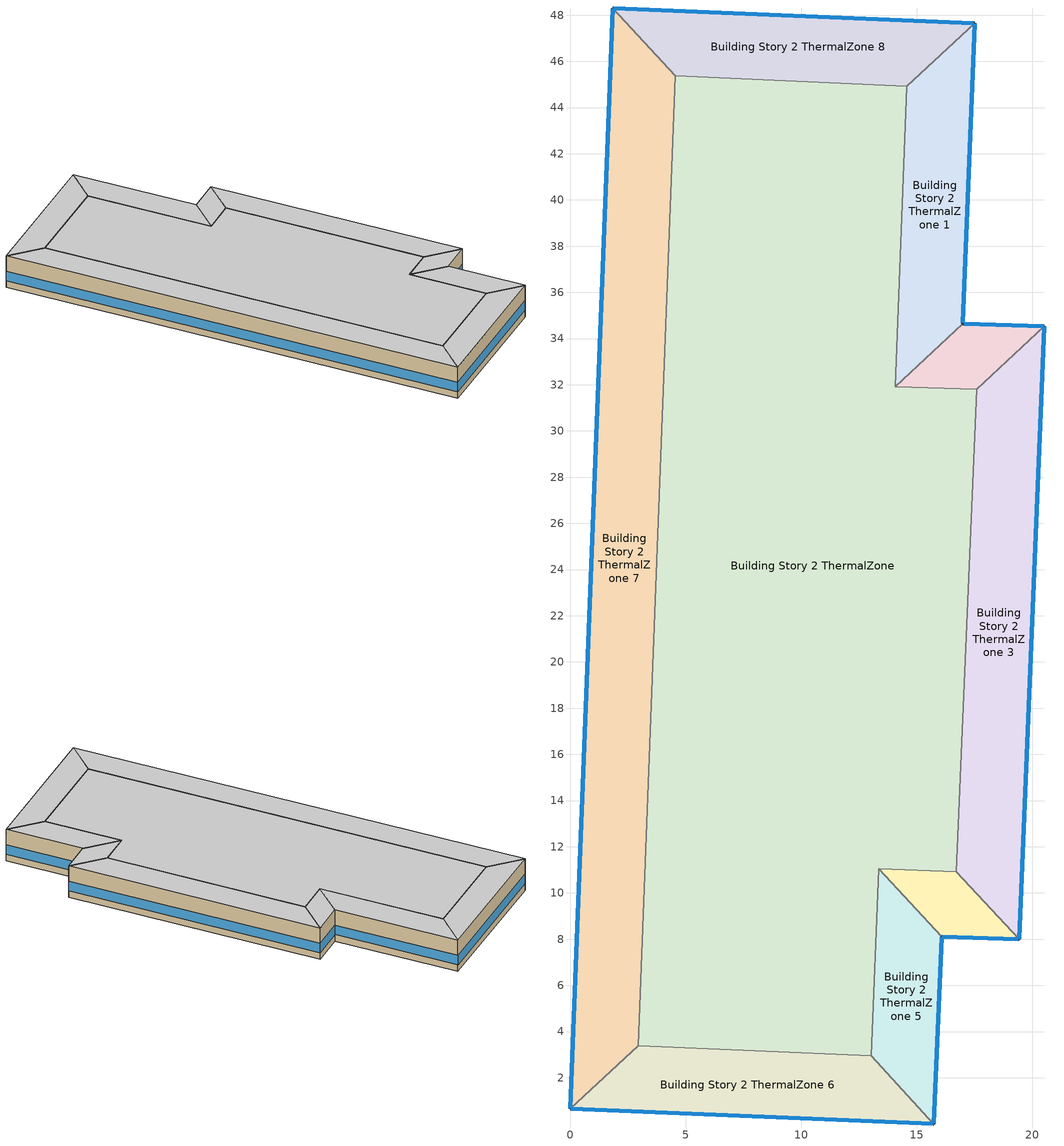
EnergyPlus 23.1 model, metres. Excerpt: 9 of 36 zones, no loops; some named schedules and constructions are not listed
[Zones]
Building Story 2 ThermalZone
 floor adiabatic (Typical Interior Ceiling): 14.56,44.93 14.07,31.92 17.59,31.82 16.71,10.93 13.36,11.04 13.03,2.94 2.94,3.38 4.55,45.37 z3.6
 wall adiabatic (Typical Interior Wall): 14.07,31.92 14.56,44.93 4.55,45.37 2.94,3.38 13.03,2.94 13.36,11.04 16.71,10.93 17.59,31.82 14.07,31.92 z3.6:7.2
 ceiling adiabatic (Typical Interior Floor): 4.55,45.37 2.94,3.38 13.03,2.94 13.36,11.04 16.71,10.93 17.59,31.82 14.07,31.92 14.56,44.93 z7.2
Building Story 2 ThermalZone 1
 floor adiabatic (Typical Interior Ceiling): 17.5,47.64 17,34.65 14.07,31.92 14.56,44.93 z3.6
 wall outside (Typical Insulated Steel Framed Exterior Wall R-12.99): 17,34.65 17.5,47.64 z3.6:7.2
 wall adiabatic (Typical Interior Wall): 17.5,47.64 14.56,44.93 14.07,31.92 17,34.65 z3.6:7.2
 window (U 0.55 SHGC 0.25): 17,34.68 17.5,47.62 z4.36:5.45
 ceiling adiabatic (Typical Interior Floor): 14.56,44.93 14.07,31.92 17,34.65 17.5,47.64 z7.2
Building Story 2 ThermalZone 2
 floor adiabatic (Typical Interior Ceiling): 17,34.65 20.52,34.54 17.59,31.82 14.07,31.92 z3.6
 wall outside (Typical Insulated Steel Framed Exterior Wall R-12.99): 20.52,34.54 17,34.65 z3.6:7.2
 wall adiabatic (Typical Interior Wall): 17,34.65 14.07,31.92 17.59,31.82 20.52,34.54 z3.6:7.2
 window (U 0.55 SHGC 0.25): 20.49,34.54 17.02,34.65 z4.36:5.46
 ceiling adiabatic (Typical Interior Floor): 14.07,31.92 17.59,31.82 20.52,34.54 17,34.65 z7.2
Building Story 2 ThermalZone 3
 floor adiabatic (Typical Interior Ceiling): 20.52,34.54 19.43,8 16.71,10.93 17.59,31.82 z3.6
 wall outside (Typical Insulated Steel Framed Exterior Wall R-12.99): 19.43,8 20.52,34.54 z3.6:7.2
 wall adiabatic (Typical Interior Wall): 20.52,34.54 17.59,31.82 16.71,10.93 19.43,8 z3.6:7.2
 window (U 0.55 SHGC 0.25): 19.43,8.02 20.51,34.51 z4.36:5.44
 ceiling adiabatic (Typical Interior Floor): 17.59,31.82 16.71,10.93 19.43,8 20.52,34.54 z7.2
Building Story 2 ThermalZone 4
 floor adiabatic (Typical Interior Ceiling): 19.43,8 16.08,8.11 13.36,11.04 16.71,10.93 z3.6
 wall outside (Typical Insulated Steel Framed Exterior Wall R-12.99): 16.08,8.11 19.43,8 z3.6:7.2
 wall adiabatic (Typical Interior Wall): 19.43,8 16.71,10.93 13.36,11.04 16.08,8.11 z3.6:7.2
 window (U 0.55 SHGC 0.25): 16.1,8.11 19.4,8 z4.36:5.46
 ceiling adiabatic (Typical Interior Floor): 16.71,10.93 13.36,11.04 16.08,8.11 19.43,8 z7.2
Building Story 2 ThermalZone 5
 floor adiabatic (Typical Interior Ceiling): 16.08,8.11 15.74,0 13.03,2.94 13.36,11.04 z3.6
 wall outside (Typical Insulated Steel Framed Exterior Wall R-12.99): 15.74,0 16.08,8.11 z3.6:7.2
 wall adiabatic (Typical Interior Wall): 16.08,8.11 13.36,11.04 13.03,2.94 15.74,0 z3.6:7.2
 window (U 0.55 SHGC 0.25): 15.74,0.03 16.08,8.08 z4.36:5.45
 ceiling adiabatic (Typical Interior Floor): 13.36,11.04 13.03,2.94 15.74,0 16.08,8.11 z7.2
Building Story 2 ThermalZone 6
 floor adiabatic (Typical Interior Ceiling): 15.74,0 0,0.67 2.94,3.38 13.03,2.94 z3.6
 wall outside (Typical Insulated Steel Framed Exterior Wall R-12.99): 0,0.67 15.74,0 z3.6:7.2
 wall adiabatic (Typical Interior Wall): 15.74,0 13.03,2.94 2.94,3.38 0,0.67 z3.6:7.2
 window (U 0.55 SHGC 0.25): 0.03,0.67 15.72,0 z4.36:5.45
 ceiling adiabatic (Typical Interior Ceiling): 13.03,2.94 2.94,3.38 0,0.67 15.74,0 z7.2
Building Story 2 ThermalZone 7
 floor adiabatic (Typical Interior Floor): 0,0.67 1.84,48.31 4.55,45.37 2.94,3.38 z3.6
 wall outside (Typical Insulated Steel Framed Exterior Wall R-12.99): 1.84,48.31 0,0.67 z3.6:7.2
 wall adiabatic (Typical Interior Wall): 0,0.67 2.94,3.38 4.55,45.37 1.84,48.31 z3.6:7.2
 window (U 0.55 SHGC 0.25): 1.84,48.29 0,0.69 z4.36:5.44
 ceiling adiabatic (Typical Interior Ceiling): 2.94,3.38 4.55,45.37 1.84,48.31 0,0.67 z7.2
Building Story 2 ThermalZone 8
 floor adiabatic (Typical Interior Floor): 1.84,48.31 17.5,47.64 14.56,44.93 4.55,45.37 z3.6
 wall outside (Typical Insulated Steel Framed Exterior Wall R-12.99): 17.5,47.64 1.84,48.31 z3.6:7.2
 wall adiabatic (Typical Interior Wall): 1.84,48.31 4.55,45.37 14.56,44.93 17.5,47.64 z3.6:7.2
 window (U 0.55 SHGC 0.25): 17.48,47.65 1.87,48.31 z4.36:5.45
 ceiling adiabatic (Typical Interior Ceiling): 4.55,45.37 14.56,44.93 17.5,47.64 1.84,48.31 z7.2
[Schedule:Week:Daily]
SchoolSecondary BLDG_LIGHT_OFFICE_SCH_2013 Week Rule - Jun28-Jul4: SchoolSecondary BLDG_LIGHT_OFFICE_SCH_2013 Wknd Day, SchoolSecondary BLDG_LIGHT_OFFICE_SCH_2013 Wkdy Day, SchoolSecondary BLDG_LIGHT_OFFICE_SCH_2013 Wkdy Day, SchoolSecondary BLDG_LIGHT_OFFICE_SCH_2013 Wkdy Day 1, SchoolSecondary BLDG_LIGHT_OFFICE_SCH_2013 Wkdy Day 1, SchoolSecondary BLDG_LIGHT_OFFICE_SCH_2013 Wkdy Day 1, SchoolSecondary BLDG_LIGHT_OFFICE_SCH_2013 Wknd Day 1, SchoolSecondary BLDG_LIGHT_OFFICE_SCH_2013 Default, SchoolSecondary BLDG_LIGHT_OFFICE_SCH_2013 Summer Design Day, SchoolSecondary BLDG_LIGHT_OFFICE_SCH_2013 Winter Design Day, SchoolSecondary BLDG_LIGHT_OFFICE_SCH_2013 Default, SchoolSecondary BLDG_LIGHT_OFFICE_SCH_2013 Default
SchoolSecondary BLDG_LIGHT_OFFICE_SCH_2013 Week Rule - Jul5-Aug29: SchoolSecondary BLDG_LIGHT_OFFICE_SCH_2013 Wknd Day 1, SchoolSecondary BLDG_LIGHT_OFFICE_SCH_2013 Wkdy Day 1, SchoolSecondary BLDG_LIGHT_OFFICE_SCH_2013 Wkdy Day 1, SchoolSecondary BLDG_LIGHT_OFFICE_SCH_2013 Wkdy Day 1, SchoolSecondary BLDG_LIGHT_OFFICE_SCH_2013 Wkdy Day 1, SchoolSecondary BLDG_LIGHT_OFFICE_SCH_2013 Wkdy Day 1, SchoolSecondary BLDG_LIGHT_OFFICE_SCH_2013 Wknd Day 1, SchoolSecondary BLDG_LIGHT_OFFICE_SCH_2013 Default, SchoolSecondary BLDG_LIGHT_OFFICE_SCH_2013 Summer Design Day, SchoolSecondary BLDG_LIGHT_OFFICE_SCH_2013 Winter Design Day, SchoolSecondary BLDG_LIGHT_OFFICE_SCH_2013 Default, SchoolSecondary BLDG_LIGHT_OFFICE_SCH_2013 Default
SchoolSecondary BLDG_LIGHT_OFFICE_SCH_2013 Week Rule - Aug30-Sep5: SchoolSecondary BLDG_LIGHT_OFFICE_SCH_2013 Wknd Day 1, SchoolSecondary BLDG_LIGHT_OFFICE_SCH_2013 Wkdy Day 1, SchoolSecondary BLDG_LIGHT_OFFICE_SCH_2013 Wkdy Day 2, SchoolSecondary BLDG_LIGHT_OFFICE_SCH_2013 Wkdy Day 2, SchoolSecondary BLDG_LIGHT_OFFICE_SCH_2013 Wkdy Day 2, SchoolSecondary BLDG_LIGHT_OFFICE_SCH_2013 Wkdy Day 2, SchoolSecondary BLDG_LIGHT_OFFICE_SCH_2013 Default, SchoolSecondary BLDG_LIGHT_OFFICE_SCH_2013 Default, SchoolSecondary BLDG_LIGHT_OFFICE_SCH_2013 Summer Design Day, SchoolSecondary BLDG_LIGHT_OFFICE_SCH_2013 Winter Design Day, SchoolSecondary BLDG_LIGHT_OFFICE_SCH_2013 Default, SchoolSecondary BLDG_LIGHT_OFFICE_SCH_2013 Default
SchoolSecondary BLDG_LIGHT_OFFICE_SCH_2013 Week Rule - Sep6-Dec31: SchoolSecondary BLDG_LIGHT_OFFICE_SCH_2013 Default, SchoolSecondary BLDG_LIGHT_OFFICE_SCH_2013 Wkdy Day 2, SchoolSecondary BLDG_LIGHT_OFFICE_SCH_2013 Wkdy Day 2, SchoolSecondary BLDG_LIGHT_OFFICE_SCH_2013 Wkdy Day 2, SchoolSecondary BLDG_LIGHT_OFFICE_SCH_2013 Wkdy Day 2, SchoolSecondary BLDG_LIGHT_OFFICE_SCH_2013 Wkdy Day 2, SchoolSecondary BLDG_LIGHT_OFFICE_SCH_2013 Default, SchoolSecondary BLDG_LIGHT_OFFICE_SCH_2013 Default, SchoolSecondary BLDG_LIGHT_OFFICE_SCH_2013 Summer Design Day, SchoolSecondary BLDG_LIGHT_OFFICE_SCH_2013 Winter Design Day, SchoolSecondary BLDG_LIGHT_OFFICE_SCH_2013 Default, SchoolSecondary BLDG_LIGHT_OFFICE_SCH_2013 Default
SchoolSecondary BLDG_LIGHT_BATH_SCH_2013 Week Rule - Jan1-Jan3: SchoolSecondary BLDG_LIGHT_BATH_SCH_2013 Wkdy Day, SchoolSecondary BLDG_LIGHT_BATH_SCH_2013 Wkdy Day, SchoolSecondary BLDG_LIGHT_BATH_SCH_2013 Wkdy Day, SchoolSecondary BLDG_LIGHT_BATH_SCH_2013 Wkdy Day, SchoolSecondary BLDG_LIGHT_BATH_SCH_2013 Wkdy Day, SchoolSecondary BLDG_LIGHT_BATH_SCH_2013 Wkdy Day, SchoolSecondary BLDG_LIGHT_BATH_SCH_2013 Wknd Day, SchoolSecondary BLDG_LIGHT_BATH_SCH_2013 Default, SchoolSecondary BLDG_LIGHT_BATH_SCH_2013 Summer Design Day, SchoolSecondary BLDG_LIGHT_BATH_SCH_2013 Winter Design Day, SchoolSecondary BLDG_LIGHT_BATH_SCH_2013 Default, SchoolSecondary BLDG_LIGHT_BATH_SCH_2013 Default
SchoolSecondary BLDG_LIGHT_BATH_SCH_2013 Week Rule - Jan4-Jun27: SchoolSecondary BLDG_LIGHT_BATH_SCH_2013 Wknd Day, SchoolSecondary BLDG_LIGHT_BATH_SCH_2013 Wkdy Day, SchoolSecondary BLDG_LIGHT_BATH_SCH_2013 Wkdy Day, SchoolSecondary BLDG_LIGHT_BATH_SCH_2013 Wkdy Day, SchoolSecondary BLDG_LIGHT_BATH_SCH_2013 Wkdy Day, SchoolSecondary BLDG_LIGHT_BATH_SCH_2013 Wkdy Day, SchoolSecondary BLDG_LIGHT_BATH_SCH_2013 Wknd Day, SchoolSecondary BLDG_LIGHT_BATH_SCH_2013 Default, SchoolSecondary BLDG_LIGHT_BATH_SCH_2013 Summer Design Day, SchoolSecondary BLDG_LIGHT_BATH_SCH_2013 Winter Design Day, SchoolSecondary BLDG_LIGHT_BATH_SCH_2013 Default, SchoolSecondary BLDG_LIGHT_BATH_SCH_2013 Default
SchoolSecondary BLDG_LIGHT_BATH_SCH_2013 Week Rule - Jun28-Jul4: SchoolSecondary BLDG_LIGHT_BATH_SCH_2013 Wknd Day, SchoolSecondary BLDG_LIGHT_BATH_SCH_2013 Wkdy Day, SchoolSecondary BLDG_LIGHT_BATH_SCH_2013 Wkdy Day, SchoolSecondary BLDG_LIGHT_BATH_SCH_2013 Wkdy Day 1, SchoolSecondary BLDG_LIGHT_BATH_SCH_2013 Wkdy Day 1, SchoolSecondary BLDG_LIGHT_BATH_SCH_2013 Wkdy Day 1, SchoolSecondary BLDG_LIGHT_BATH_SCH_2013 Wknd Day 1, SchoolSecondary BLDG_LIGHT_BATH_SCH_2013 Default, SchoolSecondary BLDG_LIGHT_BATH_SCH_2013 Summer Design Day, SchoolSecondary BLDG_LIGHT_BATH_SCH_2013 Winter Design Day, SchoolSecondary BLDG_LIGHT_BATH_SCH_2013 Default, SchoolSecondary BLDG_LIGHT_BATH_SCH_2013 Default
SchoolSecondary BLDG_LIGHT_BATH_SCH_2013 Week Rule - Jul5-Aug29: SchoolSecondary BLDG_LIGHT_BATH_SCH_2013 Wknd Day 1, SchoolSecondary BLDG_LIGHT_BATH_SCH_2013 Wkdy Day 1, SchoolSecondary BLDG_LIGHT_BATH_SCH_2013 Wkdy Day 1, SchoolSecondary BLDG_LIGHT_BATH_SCH_2013 Wkdy Day 1, SchoolSecondary BLDG_LIGHT_BATH_SCH_2013 Wkdy Day 1, SchoolSecondary BLDG_LIGHT_BATH_SCH_2013 Wkdy Day 1, SchoolSecondary BLDG_LIGHT_BATH_SCH_2013 Wknd Day 1, SchoolSecondary BLDG_LIGHT_BATH_SCH_2013 Default, SchoolSecondary BLDG_LIGHT_BATH_SCH_2013 Summer Design Day, SchoolSecondary BLDG_LIGHT_BATH_SCH_2013 Winter Design Day, SchoolSecondary BLDG_LIGHT_BATH_SCH_2013 Default, SchoolSecondary BLDG_LIGHT_BATH_SCH_2013 Default
SchoolSecondary BLDG_LIGHT_BATH_SCH_2013 Week Rule - Aug30-Sep5: SchoolSecondary BLDG_LIGHT_BATH_SCH_2013 Wknd Day 1, SchoolSecondary BLDG_LIGHT_BATH_SCH_2013 Wkdy Day 1, SchoolSecondary BLDG_LIGHT_BATH_SCH_2013 Wkdy Day 2, SchoolSecondary BLDG_LIGHT_BATH_SCH_2013 Wkdy Day 2, SchoolSecondary BLDG_LIGHT_BATH_SCH_2013 Wkdy Day 2, SchoolSecondary BLDG_LIGHT_BATH_SCH_2013 Wkdy Day 2, SchoolSecondary BLDG_LIGHT_BATH_SCH_2013 Default, SchoolSecondary BLDG_LIGHT_BATH_SCH_2013 Default, SchoolSecondary BLDG_LIGHT_BATH_SCH_2013 Summer Design Day, SchoolSecondary BLDG_LIGHT_BATH_SCH_2013 Winter Design Day, SchoolSecondary BLDG_LIGHT_BATH_SCH_2013 Default, SchoolSecondary BLDG_LIGHT_BATH_SCH_2013 Default
SchoolSecondary BLDG_LIGHT_BATH_SCH_2013 Week Rule - Sep6-Dec31: SchoolSecondary BLDG_LIGHT_BATH_SCH_2013 Default, SchoolSecondary BLDG_LIGHT_BATH_SCH_2013 Wkdy Day 2, SchoolSecondary BLDG_LIGHT_BATH_SCH_2013 Wkdy Day 2, SchoolSecondary BLDG_LIGHT_BATH_SCH_2013 Wkdy Day 2, SchoolSecondary BLDG_LIGHT_BATH_SCH_2013 Wkdy Day 2, SchoolSecondary BLDG_LIGHT_BATH_SCH_2013 Wkdy Day 2, SchoolSecondary BLDG_LIGHT_BATH_SCH_2013 Default, SchoolSecondary BLDG_LIGHT_BATH_SCH_2013 Default, SchoolSecondary BLDG_LIGHT_BATH_SCH_2013 Summer Design Day, SchoolSecondary BLDG_LIGHT_BATH_SCH_2013 Winter Design Day, SchoolSecondary BLDG_LIGHT_BATH_SCH_2013 Default, SchoolSecondary BLDG_LIGHT_BATH_SCH_2013 Default
SchoolSecondary BLDG_OCC_SCH_Auditorium Week Rule - Jan1-Jan3: SchoolSecondary BLDG_OCC_SCH_Auditorium Wkdy|SmrDsn Day, SchoolSecondary BLDG_OCC_SCH_Auditorium Wkdy|SmrDsn Day, SchoolSecondary BLDG_OCC_SCH_Auditorium Wkdy|SmrDsn Day, SchoolSecondary BLDG_OCC_SCH_Auditorium Wkdy|SmrDsn Day, SchoolSecondary BLDG_OCC_SCH_Auditorium Wkdy|SmrDsn Day, SchoolSecondary BLDG_OCC_SCH_Auditorium Wkdy|SmrDsn Day, SchoolSecondary BLDG_OCC_SCH_Auditorium Wknd Day, SchoolSecondary BLDG_OCC_SCH_Auditorium Default, SchoolSecondary BLDG_OCC_SCH_Auditorium Summer Design Day, SchoolSecondary BLDG_OCC_SCH_Auditorium Winter Design Day, SchoolSecondary BLDG_OCC_SCH_Auditorium Default, SchoolSecondary BLDG_OCC_SCH_Auditorium Default
SchoolSecondary BLDG_OCC_SCH_Auditorium Week Rule - Jan4-Jun27: SchoolSecondary BLDG_OCC_SCH_Auditorium Wknd Day, SchoolSecondary BLDG_OCC_SCH_Auditorium Wkdy|SmrDsn Day, SchoolSecondary BLDG_OCC_SCH_Auditorium Wkdy|SmrDsn Day, SchoolSecondary BLDG_OCC_SCH_Auditorium Wkdy|SmrDsn Day, SchoolSecondary BLDG_OCC_SCH_Auditorium Wkdy|SmrDsn Day, SchoolSecondary BLDG_OCC_SCH_Auditorium Wkdy|SmrDsn Day, SchoolSecondary BLDG_OCC_SCH_Auditorium Wknd Day, SchoolSecondary BLDG_OCC_SCH_Auditorium Default, SchoolSecondary BLDG_OCC_SCH_Auditorium Summer Design Day, SchoolSecondary BLDG_OCC_SCH_Auditorium Winter Design Day, SchoolSecondary BLDG_OCC_SCH_Auditorium Default, SchoolSecondary BLDG_OCC_SCH_Auditorium Default
SchoolSecondary BLDG_OCC_SCH_Auditorium Week Rule - Jun28-Jul4: SchoolSecondary BLDG_OCC_SCH_Auditorium Wknd Day, SchoolSecondary BLDG_OCC_SCH_Auditorium Wkdy|SmrDsn Day, SchoolSecondary BLDG_OCC_SCH_Auditorium Wkdy|SmrDsn Day, SchoolSecondary BLDG_OCC_SCH_Auditorium Wkdy|SmrDsn Day 1, SchoolSecondary BLDG_OCC_SCH_Auditorium Wkdy|SmrDsn Day 1, SchoolSecondary BLDG_OCC_SCH_Auditorium Wkdy|SmrDsn Day 1, SchoolSecondary BLDG_OCC_SCH_Auditorium Wknd Day 1, SchoolSecondary BLDG_OCC_SCH_Auditorium Default, SchoolSecondary BLDG_OCC_SCH_Auditorium Summer Design Day, SchoolSecondary BLDG_OCC_SCH_Auditorium Winter Design Day, SchoolSecondary BLDG_OCC_SCH_Auditorium Default, SchoolSecondary BLDG_OCC_SCH_Auditorium Default
SchoolSecondary BLDG_OCC_SCH_Auditorium Week Rule - Jul5-Aug29: SchoolSecondary BLDG_OCC_SCH_Auditorium Wknd Day 1, SchoolSecondary BLDG_OCC_SCH_Auditorium Wkdy|SmrDsn Day 1, SchoolSecondary BLDG_OCC_SCH_Auditorium Wkdy|SmrDsn Day 1, SchoolSecondary BLDG_OCC_SCH_Auditorium Wkdy|SmrDsn Day 1, SchoolSecondary BLDG_OCC_SCH_Auditorium Wkdy|SmrDsn Day 1, SchoolSecondary BLDG_OCC_SCH_Auditorium Wkdy|SmrDsn Day 1, SchoolSecondary BLDG_OCC_SCH_Auditorium Wknd Day 1, SchoolSecondary BLDG_OCC_SCH_Auditorium Default, SchoolSecondary BLDG_OCC_SCH_Auditorium Summer Design Day, SchoolSecondary BLDG_OCC_SCH_Auditorium Winter Design Day, SchoolSecondary BLDG_OCC_SCH_Auditorium Default, SchoolSecondary BLDG_OCC_SCH_Auditorium Default
SchoolSecondary BLDG_OCC_SCH_Auditorium Week Rule - Aug30-Sep5: SchoolSecondary BLDG_OCC_SCH_Auditorium Wknd Day 1, SchoolSecondary BLDG_OCC_SCH_Auditorium Wkdy|SmrDsn Day 1, SchoolSecondary BLDG_OCC_SCH_Auditorium Wkdy|SmrDsn Day 2, SchoolSecondary BLDG_OCC_SCH_Auditorium Wkdy|SmrDsn Day 2, SchoolSecondary BLDG_OCC_SCH_Auditorium Wkdy|SmrDsn Day 2, SchoolSecondary BLDG_OCC_SCH_Auditorium Wkdy|SmrDsn Day 2, SchoolSecondary BLDG_OCC_SCH_Auditorium Default, SchoolSecondary BLDG_OCC_SCH_Auditorium Default, SchoolSecondary BLDG_OCC_SCH_Auditorium Summer Design Day, SchoolSecondary BLDG_OCC_SCH_Auditorium Winter Design Day, SchoolSecondary BLDG_OCC_SCH_Auditorium Default, SchoolSecondary BLDG_OCC_SCH_Auditorium Default
SchoolSecondary BLDG_OCC_SCH_Auditorium Week Rule - Sep6-Dec31: SchoolSecondary BLDG_OCC_SCH_Auditorium Default, SchoolSecondary BLDG_OCC_SCH_Auditorium Wkdy|SmrDsn Day 2, SchoolSecondary BLDG_OCC_SCH_Auditorium Wkdy|SmrDsn Day 2, SchoolSecondary BLDG_OCC_SCH_Auditorium Wkdy|SmrDsn Day 2, SchoolSecondary BLDG_OCC_SCH_Auditorium Wkdy|SmrDsn Day 2, SchoolSecondary BLDG_OCC_SCH_Auditorium Wkdy|SmrDsn Day 2, SchoolSecondary BLDG_OCC_SCH_Auditorium Default, SchoolSecondary BLDG_OCC_SCH_Auditorium Default, SchoolSecondary BLDG_OCC_SCH_Auditorium Summer Design Day, SchoolSecondary BLDG_OCC_SCH_Auditorium Winter Design Day, SchoolSecondary BLDG_OCC_SCH_Auditorium Default, SchoolSecondary BLDG_OCC_SCH_Auditorium Default
SchoolSecondary BLDG_OCC_SCH_Cafeteria Week Rule - Jan1-Jan3: SchoolSecondary BLDG_OCC_SCH_Cafeteria Wkdy|SmrDsn Day, SchoolSecondary BLDG_OCC_SCH_Cafeteria Wkdy|SmrDsn Day, SchoolSecondary BLDG_OCC_SCH_Cafeteria Wkdy|SmrDsn Day, SchoolSecondary BLDG_OCC_SCH_Cafeteria Wkdy|SmrDsn Day, SchoolSecondary BLDG_OCC_SCH_Cafeteria Wkdy|SmrDsn Day, SchoolSecondary BLDG_OCC_SCH_Cafeteria Wkdy|SmrDsn Day, SchoolSecondary BLDG_OCC_SCH_Cafeteria Wknd Day, SchoolSecondary BLDG_OCC_SCH_Cafeteria Default, SchoolSecondary BLDG_OCC_SCH_Cafeteria Summer Design Day, SchoolSecondary BLDG_OCC_SCH_Cafeteria Winter Design Day, SchoolSecondary BLDG_OCC_SCH_Cafeteria Default, SchoolSecondary BLDG_OCC_SCH_Cafeteria Default
SchoolSecondary BLDG_OCC_SCH_Cafeteria Week Rule - Jan4-Jun27: SchoolSecondary BLDG_OCC_SCH_Cafeteria Wknd Day, SchoolSecondary BLDG_OCC_SCH_Cafeteria Wkdy|SmrDsn Day, SchoolSecondary BLDG_OCC_SCH_Cafeteria Wkdy|SmrDsn Day, SchoolSecondary BLDG_OCC_SCH_Cafeteria Wkdy|SmrDsn Day, SchoolSecondary BLDG_OCC_SCH_Cafeteria Wkdy|SmrDsn Day, SchoolSecondary BLDG_OCC_SCH_Cafeteria Wkdy|SmrDsn Day, SchoolSecondary BLDG_OCC_SCH_Cafeteria Wknd Day, SchoolSecondary BLDG_OCC_SCH_Cafeteria Default, SchoolSecondary BLDG_OCC_SCH_Cafeteria Summer Design Day, SchoolSecondary BLDG_OCC_SCH_Cafeteria Winter Design Day, SchoolSecondary BLDG_OCC_SCH_Cafeteria Default, SchoolSecondary BLDG_OCC_SCH_Cafeteria Default
SchoolSecondary BLDG_OCC_SCH_Cafeteria Week Rule - Jun28-Jul4: SchoolSecondary BLDG_OCC_SCH_Cafeteria Wknd Day, SchoolSecondary BLDG_OCC_SCH_Cafeteria Wkdy|SmrDsn Day, SchoolSecondary BLDG_OCC_SCH_Cafeteria Wkdy|SmrDsn Day, SchoolSecondary BLDG_OCC_SCH_Cafeteria Wkdy|SmrDsn Day 1, SchoolSecondary BLDG_OCC_SCH_Cafeteria Wkdy|SmrDsn Day 1, SchoolSecondary BLDG_OCC_SCH_Cafeteria Wkdy|SmrDsn Day 1, SchoolSecondary BLDG_OCC_SCH_Cafeteria Wknd Day 1, SchoolSecondary BLDG_OCC_SCH_Cafeteria Default, SchoolSecondary BLDG_OCC_SCH_Cafeteria Summer Design Day, SchoolSecondary BLDG_OCC_SCH_Cafeteria Winter Design Day, SchoolSecondary BLDG_OCC_SCH_Cafeteria Default, SchoolSecondary BLDG_OCC_SCH_Cafeteria Default
SchoolSecondary BLDG_OCC_SCH_Cafeteria Week Rule - Jul5-Aug29: SchoolSecondary BLDG_OCC_SCH_Cafeteria Wknd Day 1, SchoolSecondary BLDG_OCC_SCH_Cafeteria Wkdy|SmrDsn Day 1, SchoolSecondary BLDG_OCC_SCH_Cafeteria Wkdy|SmrDsn Day 1, SchoolSecondary BLDG_OCC_SCH_Cafeteria Wkdy|SmrDsn Day 1, SchoolSecondary BLDG_OCC_SCH_Cafeteria Wkdy|SmrDsn Day 1, SchoolSecondary BLDG_OCC_SCH_Cafeteria Wkdy|SmrDsn Day 1, SchoolSecondary BLDG_OCC_SCH_Cafeteria Wknd Day 1, SchoolSecondary BLDG_OCC_SCH_Cafeteria Default, SchoolSecondary BLDG_OCC_SCH_Cafeteria Summer Design Day, SchoolSecondary BLDG_OCC_SCH_Cafeteria Winter Design Day, SchoolSecondary BLDG_OCC_SCH_Cafeteria Default, SchoolSecondary BLDG_OCC_SCH_Cafeteria Default
SchoolSecondary BLDG_OCC_SCH_Cafeteria Week Rule - Aug30-Sep5: SchoolSecondary BLDG_OCC_SCH_Cafeteria Wknd Day 1, SchoolSecondary BLDG_OCC_SCH_Cafeteria Wkdy|SmrDsn Day 1, SchoolSecondary BLDG_OCC_SCH_Cafeteria Wkdy|SmrDsn Day 2, SchoolSecondary BLDG_OCC_SCH_Cafeteria Wkdy|SmrDsn Day 2, SchoolSecondary BLDG_OCC_SCH_Cafeteria Wkdy|SmrDsn Day 2, SchoolSecondary BLDG_OCC_SCH_Cafeteria Wkdy|SmrDsn Day 2, SchoolSecondary BLDG_OCC_SCH_Cafeteria Default, SchoolSecondary BLDG_OCC_SCH_Cafeteria Default, SchoolSecondary BLDG_OCC_SCH_Cafeteria Summer Design Day, SchoolSecondary BLDG_OCC_SCH_Cafeteria Winter Design Day, SchoolSecondary BLDG_OCC_SCH_Cafeteria Default, SchoolSecondary BLDG_OCC_SCH_Cafeteria Default
SchoolSecondary BLDG_OCC_SCH_Cafeteria Week Rule - Sep6-Dec31: SchoolSecondary BLDG_OCC_SCH_Cafeteria Default, SchoolSecondary BLDG_OCC_SCH_Cafeteria Wkdy|SmrDsn Day 2, SchoolSecondary BLDG_OCC_SCH_Cafeteria Wkdy|SmrDsn Day 2, SchoolSecondary BLDG_OCC_SCH_Cafeteria Wkdy|SmrDsn Day 2, SchoolSecondary BLDG_OCC_SCH_Cafeteria Wkdy|SmrDsn Day 2, SchoolSecondary BLDG_OCC_SCH_Cafeteria Wkdy|SmrDsn Day 2, SchoolSecondary BLDG_OCC_SCH_Cafeteria Default, SchoolSecondary BLDG_OCC_SCH_Cafeteria Default, SchoolSecondary BLDG_OCC_SCH_Cafeteria Summer Design Day, SchoolSecondary BLDG_OCC_SCH_Cafeteria Winter Design Day, SchoolSecondary BLDG_OCC_SCH_Cafeteria Default, SchoolSecondary BLDG_OCC_SCH_Cafeteria Default
SchoolSecondary BLDG_OCC_SCH_Extend Week Rule - Jan1-Jan3: SchoolSecondary BLDG_OCC_SCH_Extend Wkdy|SmrDsn Day, SchoolSecondary BLDG_OCC_SCH_Extend Wkdy|SmrDsn Day, SchoolSecondary BLDG_OCC_SCH_Extend Wkdy|SmrDsn Day, SchoolSecondary BLDG_OCC_SCH_Extend Wkdy|SmrDsn Day, SchoolSecondary BLDG_OCC_SCH_Extend Wkdy|SmrDsn Day, SchoolSecondary BLDG_OCC_SCH_Extend Wkdy|SmrDsn Day, SchoolSecondary BLDG_OCC_SCH_Extend Wknd Day, SchoolSecondary BLDG_OCC_SCH_Extend Default, SchoolSecondary BLDG_OCC_SCH_Extend Summer Design Day, SchoolSecondary BLDG_OCC_SCH_Extend Winter Design Day, SchoolSecondary BLDG_OCC_SCH_Extend Default, SchoolSecondary BLDG_OCC_SCH_Extend Default
SchoolSecondary BLDG_OCC_SCH_Extend Week Rule - Jan4-Jun27: SchoolSecondary BLDG_OCC_SCH_Extend Wknd Day, SchoolSecondary BLDG_OCC_SCH_Extend Wkdy|SmrDsn Day, SchoolSecondary BLDG_OCC_SCH_Extend Wkdy|SmrDsn Day, SchoolSecondary BLDG_OCC_SCH_Extend Wkdy|SmrDsn Day, SchoolSecondary BLDG_OCC_SCH_Extend Wkdy|SmrDsn Day, SchoolSecondary BLDG_OCC_SCH_Extend Wkdy|SmrDsn Day, SchoolSecondary BLDG_OCC_SCH_Extend Wknd Day, SchoolSecondary BLDG_OCC_SCH_Extend Default, SchoolSecondary BLDG_OCC_SCH_Extend Summer Design Day, SchoolSecondary BLDG_OCC_SCH_Extend Winter Design Day, SchoolSecondary BLDG_OCC_SCH_Extend Default, SchoolSecondary BLDG_OCC_SCH_Extend Default
SchoolSecondary BLDG_OCC_SCH_Extend Week Rule - Jun28-Jul4: SchoolSecondary BLDG_OCC_SCH_Extend Wknd Day, SchoolSecondary BLDG_OCC_SCH_Extend Wkdy|SmrDsn Day, SchoolSecondary BLDG_OCC_SCH_Extend Wkdy|SmrDsn Day, SchoolSecondary BLDG_OCC_SCH_Extend Wkdy|SmrDsn Day 1, SchoolSecondary BLDG_OCC_SCH_Extend Wkdy|SmrDsn Day 1, SchoolSecondary BLDG_OCC_SCH_Extend Wkdy|SmrDsn Day 1, SchoolSecondary BLDG_OCC_SCH_Extend Wknd Day 1, SchoolSecondary BLDG_OCC_SCH_Extend Default, SchoolSecondary BLDG_OCC_SCH_Extend Summer Design Day, SchoolSecondary BLDG_OCC_SCH_Extend Winter Design Day, SchoolSecondary BLDG_OCC_SCH_Extend Default, SchoolSecondary BLDG_OCC_SCH_Extend Default
SchoolSecondary BLDG_OCC_SCH_Extend Week Rule - Jul5-Aug29: SchoolSecondary BLDG_OCC_SCH_Extend Wknd Day 1, SchoolSecondary BLDG_OCC_SCH_Extend Wkdy|SmrDsn Day 1, SchoolSecondary BLDG_OCC_SCH_Extend Wkdy|SmrDsn Day 1, SchoolSecondary BLDG_OCC_SCH_Extend Wkdy|SmrDsn Day 1, SchoolSecondary BLDG_OCC_SCH_Extend Wkdy|SmrDsn Day 1, SchoolSecondary BLDG_OCC_SCH_Extend Wkdy|SmrDsn Day 1, SchoolSecondary BLDG_OCC_SCH_Extend Wknd Day 1, SchoolSecondary BLDG_OCC_SCH_Extend Default, SchoolSecondary BLDG_OCC_SCH_Extend Summer Design Day, SchoolSecondary BLDG_OCC_SCH_Extend Winter Design Day, SchoolSecondary BLDG_OCC_SCH_Extend Default, SchoolSecondary BLDG_OCC_SCH_Extend Default
SchoolSecondary BLDG_OCC_SCH_Extend Week Rule - Aug30-Sep5: SchoolSecondary BLDG_OCC_SCH_Extend Wknd Day 1, SchoolSecondary BLDG_OCC_SCH_Extend Wkdy|SmrDsn Day 1, SchoolSecondary BLDG_OCC_SCH_Extend Wkdy|SmrDsn Day 2, SchoolSecondary BLDG_OCC_SCH_Extend Wkdy|SmrDsn Day 2, SchoolSecondary BLDG_OCC_SCH_Extend Wkdy|SmrDsn Day 2, SchoolSecondary BLDG_OCC_SCH_Extend Wkdy|SmrDsn Day 2, SchoolSecondary BLDG_OCC_SCH_Extend Default, SchoolSecondary BLDG_OCC_SCH_Extend Default, SchoolSecondary BLDG_OCC_SCH_Extend Summer Design Day, SchoolSecondary BLDG_OCC_SCH_Extend Winter Design Day, SchoolSecondary BLDG_OCC_SCH_Extend Default, SchoolSecondary BLDG_OCC_SCH_Extend Default
SchoolSecondary BLDG_OCC_SCH_Extend Week Rule - Sep6-Dec31: SchoolSecondary BLDG_OCC_SCH_Extend Default, SchoolSecondary BLDG_OCC_SCH_Extend Wkdy|SmrDsn Day 2, SchoolSecondary BLDG_OCC_SCH_Extend Wkdy|SmrDsn Day 2, SchoolSecondary BLDG_OCC_SCH_Extend Wkdy|SmrDsn Day 2, SchoolSecondary BLDG_OCC_SCH_Extend Wkdy|SmrDsn Day 2, SchoolSecondary BLDG_OCC_SCH_Extend Wkdy|SmrDsn Day 2, SchoolSecondary BLDG_OCC_SCH_Extend Default, SchoolSecondary BLDG_OCC_SCH_Extend Default, SchoolSecondary BLDG_OCC_SCH_Extend Summer Design Day, SchoolSecondary BLDG_OCC_SCH_Extend Winter Design Day, SchoolSecondary BLDG_OCC_SCH_Extend Default, SchoolSecondary BLDG_OCC_SCH_Extend Default
SchoolSecondary BLDG_OCC_SCH_Gym Week Rule - Jan1-Jan3: SchoolSecondary BLDG_OCC_SCH_Gym Wkdy|SmrDsn Day, SchoolSecondary BLDG_OCC_SCH_Gym Wkdy|SmrDsn Day, SchoolSecondary BLDG_OCC_SCH_Gym Wkdy|SmrDsn Day, SchoolSecondary BLDG_OCC_SCH_Gym Wkdy|SmrDsn Day, SchoolSecondary BLDG_OCC_SCH_Gym Wkdy|SmrDsn Day, SchoolSecondary BLDG_OCC_SCH_Gym Wkdy|SmrDsn Day, SchoolSecondary BLDG_OCC_SCH_Gym Wknd Day, SchoolSecondary BLDG_OCC_SCH_Gym Default, SchoolSecondary BLDG_OCC_SCH_Gym Summer Design Day, SchoolSecondary BLDG_OCC_SCH_Gym Winter Design Day, SchoolSecondary BLDG_OCC_SCH_Gym Default, SchoolSecondary BLDG_OCC_SCH_Gym Default
SchoolSecondary BLDG_OCC_SCH_Gym Week Rule - Jan4-Jun27: SchoolSecondary BLDG_OCC_SCH_Gym Wknd Day, SchoolSecondary BLDG_OCC_SCH_Gym Wkdy|SmrDsn Day, SchoolSecondary BLDG_OCC_SCH_Gym Wkdy|SmrDsn Day, SchoolSecondary BLDG_OCC_SCH_Gym Wkdy|SmrDsn Day, SchoolSecondary BLDG_OCC_SCH_Gym Wkdy|SmrDsn Day, SchoolSecondary BLDG_OCC_SCH_Gym Wkdy|SmrDsn Day, SchoolSecondary BLDG_OCC_SCH_Gym Wknd Day, SchoolSecondary BLDG_OCC_SCH_Gym Default, SchoolSecondary BLDG_OCC_SCH_Gym Summer Design Day, SchoolSecondary BLDG_OCC_SCH_Gym Winter Design Day, SchoolSecondary BLDG_OCC_SCH_Gym Default, SchoolSecondary BLDG_OCC_SCH_Gym Default
SchoolSecondary BLDG_OCC_SCH_Gym Week Rule - Jun28-Jul4: SchoolSecondary BLDG_OCC_SCH_Gym Wknd Day, SchoolSecondary BLDG_OCC_SCH_Gym Wkdy|SmrDsn Day, SchoolSecondary BLDG_OCC_SCH_Gym Wkdy|SmrDsn Day, SchoolSecondary BLDG_OCC_SCH_Gym Wkdy|SmrDsn Day 1, SchoolSecondary BLDG_OCC_SCH_Gym Wkdy|SmrDsn Day 1, SchoolSecondary BLDG_OCC_SCH_Gym Wkdy|SmrDsn Day 1, SchoolSecondary BLDG_OCC_SCH_Gym Wknd Day 1, SchoolSecondary BLDG_OCC_SCH_Gym Default, SchoolSecondary BLDG_OCC_SCH_Gym Summer Design Day, SchoolSecondary BLDG_OCC_SCH_Gym Winter Design Day, SchoolSecondary BLDG_OCC_SCH_Gym Default, SchoolSecondary BLDG_OCC_SCH_Gym Default
SchoolSecondary BLDG_OCC_SCH_Gym Week Rule - Jul5-Aug29: SchoolSecondary BLDG_OCC_SCH_Gym Wknd Day 1, SchoolSecondary BLDG_OCC_SCH_Gym Wkdy|SmrDsn Day 1, SchoolSecondary BLDG_OCC_SCH_Gym Wkdy|SmrDsn Day 1, SchoolSecondary BLDG_OCC_SCH_Gym Wkdy|SmrDsn Day 1, SchoolSecondary BLDG_OCC_SCH_Gym Wkdy|SmrDsn Day 1, SchoolSecondary BLDG_OCC_SCH_Gym Wkdy|SmrDsn Day 1, SchoolSecondary BLDG_OCC_SCH_Gym Wknd Day 1, SchoolSecondary BLDG_OCC_SCH_Gym Default, SchoolSecondary BLDG_OCC_SCH_Gym Summer Design Day, SchoolSecondary BLDG_OCC_SCH_Gym Winter Design Day, SchoolSecondary BLDG_OCC_SCH_Gym Default, SchoolSecondary BLDG_OCC_SCH_Gym Default
SchoolSecondary BLDG_OCC_SCH_Gym Week Rule - Aug30-Sep5: SchoolSecondary BLDG_OCC_SCH_Gym Wknd Day 1, SchoolSecondary BLDG_OCC_SCH_Gym Wkdy|SmrDsn Day 1, SchoolSecondary BLDG_OCC_SCH_Gym Wkdy|SmrDsn Day 2, SchoolSecondary BLDG_OCC_SCH_Gym Wkdy|SmrDsn Day 2, SchoolSecondary BLDG_OCC_SCH_Gym Wkdy|SmrDsn Day 2, SchoolSecondary BLDG_OCC_SCH_Gym Wkdy|SmrDsn Day 2, SchoolSecondary BLDG_OCC_SCH_Gym Default, SchoolSecondary BLDG_OCC_SCH_Gym Default, SchoolSecondary BLDG_OCC_SCH_Gym Summer Design Day, SchoolSecondary BLDG_OCC_SCH_Gym Winter Design Day, SchoolSecondary BLDG_OCC_SCH_Gym Default, SchoolSecondary BLDG_OCC_SCH_Gym Default
SchoolSecondary BLDG_OCC_SCH_Gym Week Rule - Sep6-Dec31: SchoolSecondary BLDG_OCC_SCH_Gym Default, SchoolSecondary BLDG_OCC_SCH_Gym Wkdy|SmrDsn Day 2, SchoolSecondary BLDG_OCC_SCH_Gym Wkdy|SmrDsn Day 2, SchoolSecondary BLDG_OCC_SCH_Gym Wkdy|SmrDsn Day 2, SchoolSecondary BLDG_OCC_SCH_Gym Wkdy|SmrDsn Day 2, SchoolSecondary BLDG_OCC_SCH_Gym Wkdy|SmrDsn Day 2, SchoolSecondary BLDG_OCC_SCH_Gym Default, SchoolSecondary BLDG_OCC_SCH_Gym Default, SchoolSecondary BLDG_OCC_SCH_Gym Summer Design Day, SchoolSecondary BLDG_OCC_SCH_Gym Winter Design Day, SchoolSecondary BLDG_OCC_SCH_Gym Default, SchoolSecondary BLDG_OCC_SCH_Gym Default
SchoolSecondary BLDG_OCC_SCH_Offices Week Rule - Jan1-Jan3: SchoolSecondary BLDG_OCC_SCH_Offices Wkdy|SmrDsn Day, SchoolSecondary BLDG_OCC_SCH_Offices Wkdy|SmrDsn Day, SchoolSecondary BLDG_OCC_SCH_Offices Wkdy|SmrDsn Day, SchoolSecondary BLDG_OCC_SCH_Offices Wkdy|SmrDsn Day, SchoolSecondary BLDG_OCC_SCH_Offices Wkdy|SmrDsn Day, SchoolSecondary BLDG_OCC_SCH_Offices Wkdy|SmrDsn Day, SchoolSecondary BLDG_OCC_SCH_Offices Wknd Day, SchoolSecondary BLDG_OCC_SCH_Offices Default, SchoolSecondary BLDG_OCC_SCH_Offices Summer Design Day, SchoolSecondary BLDG_OCC_SCH_Offices Winter Design Day, SchoolSecondary BLDG_OCC_SCH_Offices Default, SchoolSecondary BLDG_OCC_SCH_Offices Default
SchoolSecondary BLDG_OCC_SCH_Offices Week Rule - Jan4-Jun27: SchoolSecondary BLDG_OCC_SCH_Offices Wknd Day, SchoolSecondary BLDG_OCC_SCH_Offices Wkdy|SmrDsn Day, SchoolSecondary BLDG_OCC_SCH_Offices Wkdy|SmrDsn Day, SchoolSecondary BLDG_OCC_SCH_Offices Wkdy|SmrDsn Day, SchoolSecondary BLDG_OCC_SCH_Offices Wkdy|SmrDsn Day, SchoolSecondary BLDG_OCC_SCH_Offices Wkdy|SmrDsn Day, SchoolSecondary BLDG_OCC_SCH_Offices Wknd Day, SchoolSecondary BLDG_OCC_SCH_Offices Default, SchoolSecondary BLDG_OCC_SCH_Offices Summer Design Day, SchoolSecondary BLDG_OCC_SCH_Offices Winter Design Day, SchoolSecondary BLDG_OCC_SCH_Offices Default, SchoolSecondary BLDG_OCC_SCH_Offices Default
SchoolSecondary BLDG_OCC_SCH_Offices Week Rule - Jun28-Jul4: SchoolSecondary BLDG_OCC_SCH_Offices Wknd Day, SchoolSecondary BLDG_OCC_SCH_Offices Wkdy|SmrDsn Day, SchoolSecondary BLDG_OCC_SCH_Offices Wkdy|SmrDsn Day, SchoolSecondary BLDG_OCC_SCH_Offices Wkdy|SmrDsn Day 1, SchoolSecondary BLDG_OCC_SCH_Offices Wkdy|SmrDsn Day 1, SchoolSecondary BLDG_OCC_SCH_Offices Wkdy|SmrDsn Day 1, SchoolSecondary BLDG_OCC_SCH_Offices Wknd Day 1, SchoolSecondary BLDG_OCC_SCH_Offices Default, SchoolSecondary BLDG_OCC_SCH_Offices Summer Design Day, SchoolSecondary BLDG_OCC_SCH_Offices Winter Design Day, SchoolSecondary BLDG_OCC_SCH_Offices Default, SchoolSecondary BLDG_OCC_SCH_Offices Default
SchoolSecondary BLDG_OCC_SCH_Offices Week Rule - Jul5-Aug29: SchoolSecondary BLDG_OCC_SCH_Offices Wknd Day 1, SchoolSecondary BLDG_OCC_SCH_Offices Wkdy|SmrDsn Day 1, SchoolSecondary BLDG_OCC_SCH_Offices Wkdy|SmrDsn Day 1, SchoolSecondary BLDG_OCC_SCH_Offices Wkdy|SmrDsn Day 1, SchoolSecondary BLDG_OCC_SCH_Offices Wkdy|SmrDsn Day 1, SchoolSecondary BLDG_OCC_SCH_Offices Wkdy|SmrDsn Day 1, SchoolSecondary BLDG_OCC_SCH_Offices Wknd Day 1, SchoolSecondary BLDG_OCC_SCH_Offices Default, SchoolSecondary BLDG_OCC_SCH_Offices Summer Design Day, SchoolSecondary BLDG_OCC_SCH_Offices Winter Design Day, SchoolSecondary BLDG_OCC_SCH_Offices Default, SchoolSecondary BLDG_OCC_SCH_Offices Default
SchoolSecondary BLDG_OCC_SCH_Offices Week Rule - Aug30-Sep5: SchoolSecondary BLDG_OCC_SCH_Offices Wknd Day 1, SchoolSecondary BLDG_OCC_SCH_Offices Wkdy|SmrDsn Day 1, SchoolSecondary BLDG_OCC_SCH_Offices Wkdy|SmrDsn Day 2, SchoolSecondary BLDG_OCC_SCH_Offices Wkdy|SmrDsn Day 2, SchoolSecondary BLDG_OCC_SCH_Offices Wkdy|SmrDsn Day 2, SchoolSecondary BLDG_OCC_SCH_Offices Wkdy|SmrDsn Day 2, SchoolSecondary BLDG_OCC_SCH_Offices Default, SchoolSecondary BLDG_OCC_SCH_Offices Default, SchoolSecondary BLDG_OCC_SCH_Offices Summer Design Day, SchoolSecondary BLDG_OCC_SCH_Offices Winter Design Day, SchoolSecondary BLDG_OCC_SCH_Offices Default, SchoolSecondary BLDG_OCC_SCH_Offices Default
SchoolSecondary BLDG_OCC_SCH_Offices Week Rule - Sep6-Dec31: SchoolSecondary BLDG_OCC_SCH_Offices Default, SchoolSecondary BLDG_OCC_SCH_Offices Wkdy|SmrDsn Day 2, SchoolSecondary BLDG_OCC_SCH_Offices Wkdy|SmrDsn Day 2, SchoolSecondary BLDG_OCC_SCH_Offices Wkdy|SmrDsn Day 2, SchoolSecondary BLDG_OCC_SCH_Offices Wkdy|SmrDsn Day 2, SchoolSecondary BLDG_OCC_SCH_Offices Wkdy|SmrDsn Day 2, SchoolSecondary BLDG_OCC_SCH_Offices Default, SchoolSecondary BLDG_OCC_SCH_Offices Default, SchoolSecondary BLDG_OCC_SCH_Offices Summer Design Day, SchoolSecondary BLDG_OCC_SCH_Offices Winter Design Day, SchoolSecondary BLDG_OCC_SCH_Offices Default, SchoolSecondary BLDG_OCC_SCH_Offices Default
Elevator Schedule 3 Week Rule - Jan1-Jan3: 72 space(s) Occ Sch Thursday 19, 72 space(s) Occ Sch Thursday 19, 72 space(s) Occ Sch Thursday 19, 72 space(s) Occ Sch Thursday 19, 72 space(s) Occ Sch Thursday 19, 72 space(s) Occ Sch Friday 19, 72 space(s) Occ Sch Saturday 3, 72 space(s) Occ Sch Default 3, 72 space(s) Occ Sch Summer Design Day 3, 72 space(s) Occ Sch Winter Design Day 3, 72 space(s) Occ Sch Default 3, 72 space(s) Occ Sch Default 3
Elevator Schedule 3 Week Rule - Jan4-Jun13: 72 space(s) Occ Sch Sunday 3, 72 space(s) Occ Sch Default 3, 72 space(s) Occ Sch Tuesday 19, 72 space(s) Occ Sch Wednesday 19, 72 space(s) Occ Sch Thursday 19, 72 space(s) Occ Sch Friday 19, 72 space(s) Occ Sch Saturday 3, 72 space(s) Occ Sch Default 3, 72 space(s) Occ Sch Summer Design Day 3, 72 space(s) Occ Sch Winter Design Day 3, 72 space(s) Occ Sch Default 3, 72 space(s) Occ Sch Default 3
Elevator Schedule 3 Week Rule - Jun14-Jun20: 72 space(s) Occ Sch Sunday 3, 72 space(s) Occ Sch Default 3, 72 space(s) Occ Sch Tuesday 18, 72 space(s) Occ Sch Wednesday 18, 72 space(s) Occ Sch Thursday 18, 72 space(s) Occ Sch Friday 18, 72 space(s) Occ Sch Saturday 3, 72 space(s) Occ Sch Default 3, 72 space(s) Occ Sch Summer Design Day 3, 72 space(s) Occ Sch Winter Design Day 3, 72 space(s) Occ Sch Default 3, 72 space(s) Occ Sch Default 3
Elevator Schedule 3 Week Rule - Jun21-Jun27: 72 space(s) Occ Sch Sunday 3, 72 space(s) Occ Sch Monday 16, 72 space(s) Occ Sch Tuesday 18, 72 space(s) Occ Sch Wednesday 18, 72 space(s) Occ Sch Thursday 18, 72 space(s) Occ Sch Friday 18, 72 space(s) Occ Sch Saturday 3, 72 space(s) Occ Sch Default 3, 72 space(s) Occ Sch Summer Design Day 3, 72 space(s) Occ Sch Winter Design Day 3, 72 space(s) Occ Sch Default 3, 72 space(s) Occ Sch Default 3
Elevator Schedule 3 Week Rule - Jun28-Jul4: 72 space(s) Occ Sch Sunday 3, 72 space(s) Occ Sch Monday 16, 72 space(s) Occ Sch Tuesday 18, 72 space(s) Occ Sch Wednesday 17, 72 space(s) Occ Sch Thursday 17, 72 space(s) Occ Sch Friday 17, 72 space(s) Occ Sch Saturday 3, 72 space(s) Occ Sch Default 3, 72 space(s) Occ Sch Summer Design Day 3, 72 space(s) Occ Sch Winter Design Day 3, 72 space(s) Occ Sch Default 3, 72 space(s) Occ Sch Default 3
Elevator Schedule 3 Week Rule - Jul5-Aug29: 72 space(s) Occ Sch Sunday 3, 72 space(s) Occ Sch Monday 15, 72 space(s) Occ Sch Tuesday 17, 72 space(s) Occ Sch Wednesday 17, 72 space(s) Occ Sch Thursday 17, 72 space(s) Occ Sch Friday 17, 72 space(s) Occ Sch Saturday 3, 72 space(s) Occ Sch Default 3, 72 space(s) Occ Sch Summer Design Day 3, 72 space(s) Occ Sch Winter Design Day 3, 72 space(s) Occ Sch Default 3, 72 space(s) Occ Sch Default 3
Elevator Schedule 3 Week Rule - Aug30-Sep5: 72 space(s) Occ Sch Sunday 3, 72 space(s) Occ Sch Monday 15, 72 space(s) Occ Sch Tuesday 16, 72 space(s) Occ Sch Wednesday 16, 72 space(s) Occ Sch Thursday 16, 72 space(s) Occ Sch Friday 16, 72 space(s) Occ Sch Saturday 3, 72 space(s) Occ Sch Default 3, 72 space(s) Occ Sch Summer Design Day 3, 72 space(s) Occ Sch Winter Design Day 3, 72 space(s) Occ Sch Default 3, 72 space(s) Occ Sch Default 3
Elevator Schedule 3 Week Rule - Sep6-Sep12: 72 space(s) Occ Sch Sunday 3, 72 space(s) Occ Sch Monday 14, 72 space(s) Occ Sch Tuesday 16, 72 space(s) Occ Sch Wednesday 16, 72 space(s) Occ Sch Thursday 16, 72 space(s) Occ Sch Friday 16, 72 space(s) Occ Sch Saturday 3, 72 space(s) Occ Sch Default 3, 72 space(s) Occ Sch Summer Design Day 3, 72 space(s) Occ Sch Winter Design Day 3, 72 space(s) Occ Sch Default 3, 72 space(s) Occ Sch Default 3
Elevator Schedule 3 Week Rule - Sep13-Sep19: 72 space(s) Occ Sch Sunday 3, 72 space(s) Occ Sch Monday 14, 72 space(s) Occ Sch Tuesday 16, 72 space(s) Occ Sch Wednesday 15, 72 space(s) Occ Sch Thursday 15, 72 space(s) Occ Sch Friday 15, 72 space(s) Occ Sch Saturday 3, 72 space(s) Occ Sch Default 3, 72 space(s) Occ Sch Summer Design Day 3, 72 space(s) Occ Sch Winter Design Day 3, 72 space(s) Occ Sch Default 3, 72 space(s) Occ Sch Default 3
Elevator Schedule 3 Week Rule - Sep20-Dec31: 72 space(s) Occ Sch Sunday 3, 72 space(s) Occ Sch Monday 13, 72 space(s) Occ Sch Tuesday 15, 72 space(s) Occ Sch Wednesday 15, 72 space(s) Occ Sch Thursday 15, 72 space(s) Occ Sch Friday 15, 72 space(s) Occ Sch Saturday 3, 72 space(s) Occ Sch Default 3, 72 space(s) Occ Sch Summer Design Day 3, 72 space(s) Occ Sch Winter Design Day 3, 72 space(s) Occ Sch Default 3, 72 space(s) Occ Sch Default 3
Elevator Schedule 1 Week Rule - Jan1-Jan3: 72 space(s) Occ Sch Thursday 9, 72 space(s) Occ Sch Thursday 9, 72 space(s) Occ Sch Thursday 9, 72 space(s) Occ Sch Thursday 9, 72 space(s) Occ Sch Thursday 9, 72 space(s) Occ Sch Friday 9, 72 space(s) Occ Sch Saturday 1, 72 space(s) Occ Sch Default 1, 72 space(s) Occ Sch Summer Design Day 1, 72 space(s) Occ Sch Winter Design Day 1, 72 space(s) Occ Sch Default 1, 72 space(s) Occ Sch Default 1
Elevator Schedule 1 Week Rule - Jan4-Jun13: 72 space(s) Occ Sch Sunday 1, 72 space(s) Occ Sch Default 1, 72 space(s) Occ Sch Tuesday 9, 72 space(s) Occ Sch Wednesday 9, 72 space(s) Occ Sch Thursday 9, 72 space(s) Occ Sch Friday 9, 72 space(s) Occ Sch Saturday 1, 72 space(s) Occ Sch Default 1, 72 space(s) Occ Sch Summer Design Day 1, 72 space(s) Occ Sch Winter Design Day 1, 72 space(s) Occ Sch Default 1, 72 space(s) Occ Sch Default 1
Elevator Schedule 1 Week Rule - Jun14-Jun20: 72 space(s) Occ Sch Sunday 1, 72 space(s) Occ Sch Default 1, 72 space(s) Occ Sch Tuesday 8, 72 space(s) Occ Sch Wednesday 8, 72 space(s) Occ Sch Thursday 8, 72 space(s) Occ Sch Friday 8, 72 space(s) Occ Sch Saturday 1, 72 space(s) Occ Sch Default 1, 72 space(s) Occ Sch Summer Design Day 1, 72 space(s) Occ Sch Winter Design Day 1, 72 space(s) Occ Sch Default 1, 72 space(s) Occ Sch Default 1
Elevator Schedule 1 Week Rule - Jun21-Jun27: 72 space(s) Occ Sch Sunday 1, 72 space(s) Occ Sch Monday 8, 72 space(s) Occ Sch Tuesday 8, 72 space(s) Occ Sch Wednesday 8, 72 space(s) Occ Sch Thursday 8, 72 space(s) Occ Sch Friday 8, 72 space(s) Occ Sch Saturday 1, 72 space(s) Occ Sch Default 1, 72 space(s) Occ Sch Summer Design Day 1, 72 space(s) Occ Sch Winter Design Day 1, 72 space(s) Occ Sch Default 1, 72 space(s) Occ Sch Default 1
Elevator Schedule 1 Week Rule - Jun28-Jul4: 72 space(s) Occ Sch Sunday 1, 72 space(s) Occ Sch Monday 8, 72 space(s) Occ Sch Tuesday 8, 72 space(s) Occ Sch Wednesday 7, 72 space(s) Occ Sch Thursday 7, 72 space(s) Occ Sch Friday 7, 72 space(s) Occ Sch Saturday 1, 72 space(s) Occ Sch Default 1, 72 space(s) Occ Sch Summer Design Day 1, 72 space(s) Occ Sch Winter Design Day 1, 72 space(s) Occ Sch Default 1, 72 space(s) Occ Sch Default 1
Elevator Schedule 1 Week Rule - Jul5-Aug29: 72 space(s) Occ Sch Sunday 1, 72 space(s) Occ Sch Monday 7, 72 space(s) Occ Sch Tuesday 7, 72 space(s) Occ Sch Wednesday 7, 72 space(s) Occ Sch Thursday 7, 72 space(s) Occ Sch Friday 7, 72 space(s) Occ Sch Saturday 1, 72 space(s) Occ Sch Default 1, 72 space(s) Occ Sch Summer Design Day 1, 72 space(s) Occ Sch Winter Design Day 1, 72 space(s) Occ Sch Default 1, 72 space(s) Occ Sch Default 1
Elevator Schedule 1 Week Rule - Aug30-Sep5: 72 space(s) Occ Sch Sunday 1, 72 space(s) Occ Sch Monday 7, 72 space(s) Occ Sch Tuesday 6, 72 space(s) Occ Sch Wednesday 6, 72 space(s) Occ Sch Thursday 6, 72 space(s) Occ Sch Friday 6, 72 space(s) Occ Sch Saturday 1, 72 space(s) Occ Sch Default 1, 72 space(s) Occ Sch Summer Design Day 1, 72 space(s) Occ Sch Winter Design Day 1, 72 space(s) Occ Sch Default 1, 72 space(s) Occ Sch Default 1
Elevator Schedule 1 Week Rule - Sep6-Sep12: 72 space(s) Occ Sch Sunday 1, 72 space(s) Occ Sch Monday 6, 72 space(s) Occ Sch Tuesday 6, 72 space(s) Occ Sch Wednesday 6, 72 space(s) Occ Sch Thursday 6, 72 space(s) Occ Sch Friday 6, 72 space(s) Occ Sch Saturday 1, 72 space(s) Occ Sch Default 1, 72 space(s) Occ Sch Summer Design Day 1, 72 space(s) Occ Sch Winter Design Day 1, 72 space(s) Occ Sch Default 1, 72 space(s) Occ Sch Default 1
Elevator Schedule 1 Week Rule - Sep13-Sep19: 72 space(s) Occ Sch Sunday 1, 72 space(s) Occ Sch Monday 6, 72 space(s) Occ Sch Tuesday 6, 72 space(s) Occ Sch Wednesday 5, 72 space(s) Occ Sch Thursday 5, 72 space(s) Occ Sch Friday 5, 72 space(s) Occ Sch Saturday 1, 72 space(s) Occ Sch Default 1, 72 space(s) Occ Sch Summer Design Day 1, 72 space(s) Occ Sch Winter Design Day 1, 72 space(s) Occ Sch Default 1, 72 space(s) Occ Sch Default 1
Elevator Schedule 1 Week Rule - Sep20-Dec31: 72 space(s) Occ Sch Sunday 1, 72 space(s) Occ Sch Monday 5, 72 space(s) Occ Sch Tuesday 5, 72 space(s) Occ Sch Wednesday 5, 72 space(s) Occ Sch Thursday 5, 72 space(s) Occ Sch Friday 5, 72 space(s) Occ Sch Saturday 1, 72 space(s) Occ Sch Default 1, 72 space(s) Occ Sch Summer Design Day 1, 72 space(s) Occ Sch Winter Design Day 1, 72 space(s) Occ Sch Default 1, 72 space(s) Occ Sch Default 1
Elevator Schedule 2 Week Rule - Jan1-Jan3: 72 space(s) Occ Sch Thursday 14, 72 space(s) Occ Sch Thursday 14, 72 space(s) Occ Sch Thursday 14, 72 space(s) Occ Sch Thursday 14, 72 space(s) Occ Sch Thursday 14, 72 space(s) Occ Sch Friday 14, 72 space(s) Occ Sch Saturday 2, 72 space(s) Occ Sch Default 2, 72 space(s) Occ Sch Summer Design Day 2, 72 space(s) Occ Sch Winter Design Day 2, 72 space(s) Occ Sch Default 2, 72 space(s) Occ Sch Default 2
Elevator Schedule 2 Week Rule - Jan4-Jun13: 72 space(s) Occ Sch Sunday 2, 72 space(s) Occ Sch Default 2, 72 space(s) Occ Sch Tuesday 14, 72 space(s) Occ Sch Wednesday 14, 72 space(s) Occ Sch Thursday 14, 72 space(s) Occ Sch Friday 14, 72 space(s) Occ Sch Saturday 2, 72 space(s) Occ Sch Default 2, 72 space(s) Occ Sch Summer Design Day 2, 72 space(s) Occ Sch Winter Design Day 2, 72 space(s) Occ Sch Default 2, 72 space(s) Occ Sch Default 2
Elevator Schedule 2 Week Rule - Jun14-Jun20: 72 space(s) Occ Sch Sunday 2, 72 space(s) Occ Sch Default 2, 72 space(s) Occ Sch Tuesday 13, 72 space(s) Occ Sch Wednesday 13, 72 space(s) Occ Sch Thursday 13, 72 space(s) Occ Sch Friday 13, 72 space(s) Occ Sch Saturday 2, 72 space(s) Occ Sch Default 2, 72 space(s) Occ Sch Summer Design Day 2, 72 space(s) Occ Sch Winter Design Day 2, 72 space(s) Occ Sch Default 2, 72 space(s) Occ Sch Default 2
Elevator Schedule 2 Week Rule - Jun21-Jun27: 72 space(s) Occ Sch Sunday 2, 72 space(s) Occ Sch Monday 12, 72 space(s) Occ Sch Tuesday 13, 72 space(s) Occ Sch Wednesday 13, 72 space(s) Occ Sch Thursday 13, 72 space(s) Occ Sch Friday 13, 72 space(s) Occ Sch Saturday 2, 72 space(s) Occ Sch Default 2, 72 space(s) Occ Sch Summer Design Day 2, 72 space(s) Occ Sch Winter Design Day 2, 72 space(s) Occ Sch Default 2, 72 space(s) Occ Sch Default 2
Elevator Schedule 2 Week Rule - Jun28-Jul4: 72 space(s) Occ Sch Sunday 2, 72 space(s) Occ Sch Monday 12, 72 space(s) Occ Sch Tuesday 13, 72 space(s) Occ Sch Wednesday 12, 72 space(s) Occ Sch Thursday 12, 72 space(s) Occ Sch Friday 12, 72 space(s) Occ Sch Saturday 2, 72 space(s) Occ Sch Default 2, 72 space(s) Occ Sch Summer Design Day 2, 72 space(s) Occ Sch Winter Design Day 2, 72 space(s) Occ Sch Default 2, 72 space(s) Occ Sch Default 2
Elevator Schedule 2 Week Rule - Jul5-Aug29: 72 space(s) Occ Sch Sunday 2, 72 space(s) Occ Sch Monday 11, 72 space(s) Occ Sch Tuesday 12, 72 space(s) Occ Sch Wednesday 12, 72 space(s) Occ Sch Thursday 12, 72 space(s) Occ Sch Friday 12, 72 space(s) Occ Sch Saturday 2, 72 space(s) Occ Sch Default 2, 72 space(s) Occ Sch Summer Design Day 2, 72 space(s) Occ Sch Winter Design Day 2, 72 space(s) Occ Sch Default 2, 72 space(s) Occ Sch Default 2
Elevator Schedule 2 Week Rule - Aug30-Sep5: 72 space(s) Occ Sch Sunday 2, 72 space(s) Occ Sch Monday 11, 72 space(s) Occ Sch Tuesday 11, 72 space(s) Occ Sch Wednesday 11, 72 space(s) Occ Sch Thursday 11, 72 space(s) Occ Sch Friday 11, 72 space(s) Occ Sch Saturday 2, 72 space(s) Occ Sch Default 2, 72 space(s) Occ Sch Summer Design Day 2, 72 space(s) Occ Sch Winter Design Day 2, 72 space(s) Occ Sch Default 2, 72 space(s) Occ Sch Default 2
Elevator Schedule 2 Week Rule - Sep6-Sep12: 72 space(s) Occ Sch Sunday 2, 72 space(s) Occ Sch Monday 10, 72 space(s) Occ Sch Tuesday 11, 72 space(s) Occ Sch Wednesday 11, 72 space(s) Occ Sch Thursday 11, 72 space(s) Occ Sch Friday 11, 72 space(s) Occ Sch Saturday 2, 72 space(s) Occ Sch Default 2, 72 space(s) Occ Sch Summer Design Day 2, 72 space(s) Occ Sch Winter Design Day 2, 72 space(s) Occ Sch Default 2, 72 space(s) Occ Sch Default 2
Elevator Schedule 2 Week Rule - Sep13-Sep19: 72 space(s) Occ Sch Sunday 2, 72 space(s) Occ Sch Monday 10, 72 space(s) Occ Sch Tuesday 11, 72 space(s) Occ Sch Wednesday 10, 72 space(s) Occ Sch Thursday 10, 72 space(s) Occ Sch Friday 10, 72 space(s) Occ Sch Saturday 2, 72 space(s) Occ Sch Default 2, 72 space(s) Occ Sch Summer Design Day 2, 72 space(s) Occ Sch Winter Design Day 2, 72 space(s) Occ Sch Default 2, 72 space(s) Occ Sch Default 2
Elevator Schedule 2 Week Rule - Sep20-Dec31: 72 space(s) Occ Sch Sunday 2, 72 space(s) Occ Sch Monday 9, 72 space(s) Occ Sch Tuesday 10, 72 space(s) Occ Sch Wednesday 10, 72 space(s) Occ Sch Thursday 10, 72 space(s) Occ Sch Friday 10, 72 space(s) Occ Sch Saturday 2, 72 space(s) Occ Sch Default 2, 72 space(s) Occ Sch Summer Design Day 2, 72 space(s) Occ Sch Winter Design Day 2, 72 space(s) Occ Sch Default 2, 72 space(s) Occ Sch Default 2
